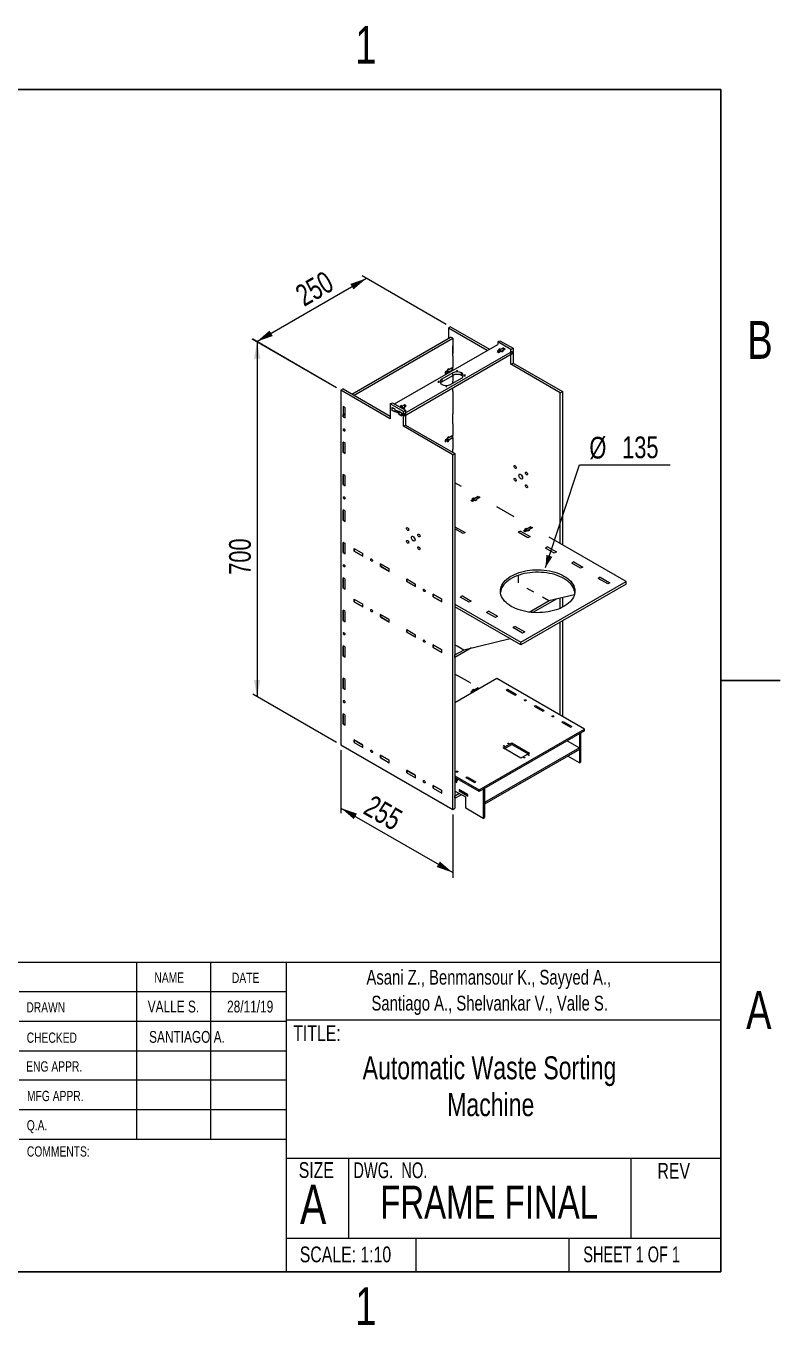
# Model space of a CAD drawing. Header units: inches. Extents: x 0.1 to 10.9, y 0.1 to 8.4.
# Drawn here: x 6.09 to 10.88, y 0.16 to 8.4 of the extents above; entities that cross this region are included whole.
import ezdxf

# ---------------------------------------------------------------- set-up
doc = ezdxf.new("R2010")
doc.units = ezdxf.units.IN
doc.header["$MEASUREMENT"] = 0
doc.styles.add('SLDTEXTSTYLE0', font='TXT', dxfattribs={"width": 0.75})
doc.styles.add('SLDTEXTSTYLE1', font='TXT', dxfattribs={"width": 0.694444})
doc.styles.add('SLDTEXTSTYLE2', font='TXT', dxfattribs={"width": 0.6875})
doc.dimstyles.new('SLDDIMSTYLE0', dxfattribs={"dimtxt": 0.137795, "dimasz": 0.13, "dimexe": 0, "dimexo": 0.0625, "dimgap": 0.034449, "dimtad": 1, "dimlfac": 254, "dimrnd": 1e-09, "dimzin": 12, "dimdsep": 46, "dimtxsty": 'SLDTEXTSTYLE0', "dimsah": 1, "dimcen": 0.09, "dimadec": 0, "dimazin": 3, "dimtfac": 1, "dimtofl": 0, "dimtmove": 0, "dimatfit": 3, "dimfxl": 0, "dimfrac": 2, "dimtolj": 1, "dimtzin": 12, "dimarcsym": 0})
doc.dimstyles.new('SLDDIMSTYLE1', dxfattribs={"dimtxt": 0.137795, "dimasz": 0.13, "dimexe": 0, "dimexo": 0.0625, "dimgap": 0.034449, "dimtad": 0, "dimtih": 1, "dimtoh": 1, "dimlfac": 254, "dimrnd": 1e-09, "dimzin": 12, "dimdsep": 46, "dimtxsty": 'SLDTEXTSTYLE0', "dimsah": 1, "dimcen": 0, "dimadec": 0, "dimazin": 3, "dimtfac": 1, "dimtofl": 0, "dimtmove": 0, "dimatfit": 3, "dimfxl": 0, "dimfrac": 2, "dimtolj": 1, "dimtzin": 12, "dimarcsym": 0})

# ---------------------------------------------------------------- blocks, each defined once
blk = doc.blocks.new('SW_NOTE_3')
at = {"color": 0, "linetype": 'Continuous', "lineweight": 0, "attachment_point": 2, "style": 'SLDTEXTSTYLE0'}
for s, insert, char_height in [('Automatic Waste Sorting', (1.1507, 0.188), 0.145833), ('Machine', (1.1588, -0.0458), 0.14583)]:
    blk.add_mtext(s, dxfattribs=dict(at, insert=insert, char_height=char_height))
blk = doc.blocks.new('SW_NOTE_4')
at = {"color": 0, "linetype": 'Continuous', "lineweight": 0, "char_height": 0.09375, "attachment_point": 2, "style": 'SLDTEXTSTYLE0'}
for s, insert in [('Asani Z., Benmansour K., Sayyed A.,', (1.0474, 0.1209)), ('Santiago A., Shelvankar V., Valle S.', (1.0531, -0.0435))]:
    blk.add_mtext(s, dxfattribs=dict(at, insert=insert))
blk = doc.blocks.new('_D')
at = {"color": 7, "linetype": 'Continuous', "lineweight": 0}
for p, q in [((8.0615, 6.1077), (7.5301, 6.4145)), ((7.5579, 6.3985), (7.5579, 4.1482)), ((8.0615, 3.8574), (7.5301, 4.1642))]:
    blk.add_line(p, q, dxfattribs=at)
for points in [[(7.5579, 6.3985), (7.5379, 6.2923), (7.5779, 6.2923)], [(7.5579, 4.1482), (7.5779, 4.2543), (7.5379, 4.2543)]]:
    blk.add_solid(points, dxfattribs=at)
at = {"color": 7, "linetype": 'Continuous', "lineweight": 0, "insert": (7.3803, 4.921), "char_height": 0.1378, "attachment_point": 1, "rotation": 90, "style": 'SLDTEXTSTYLE0'}
blk.add_mtext('700', dxfattribs=at)
blk = doc.blocks.new('_D_1')
at = {"color": 7, "linetype": 'Continuous', "lineweight": 0}
for p, q in [((8.0893, 3.8092), (8.0893, 3.4093)), ((8.0893, 3.4415), (8.7992, 3.0317)), ((8.7992, 3.3994), (8.7992, 2.9995))]:
    blk.add_line(p, q, dxfattribs=at)
for points in [[(8.0893, 3.4415), (8.1713, 3.3711), (8.1913, 3.4057)], [(8.7992, 3.0317), (8.7173, 3.102), (8.6973, 3.0674)]]:
    blk.add_solid(points, dxfattribs=at)
at = {"color": 7, "linetype": 'Continuous', "lineweight": 0, "insert": (8.2927, 3.5292), "char_height": 0.1378, "attachment_point": 1, "rotation": 330.00269, "style": 'SLDTEXTSTYLE0'}
blk.add_mtext('255', dxfattribs=at)
blk = doc.blocks.new('_D_2')
at = {"color": 7, "linetype": 'Continuous', "lineweight": 0}
for p, q in [((7.5554, 6.3999), (8.2514, 6.8014)), ((8.7575, 6.5092), (8.2235, 6.8174)), ((8.0615, 6.1077), (7.5276, 6.416))]:
    blk.add_line(p, q, dxfattribs=at)
for points in [[(8.2514, 6.8014), (8.1495, 6.7657), (8.1694, 6.731)], [(7.5554, 6.3999), (7.6573, 6.4356), (7.6373, 6.4703)]]:
    blk.add_solid(points, dxfattribs=at)
at = {"color": 7, "linetype": 'Continuous', "lineweight": 0, "insert": (7.7873, 6.7387), "char_height": 0.1378, "attachment_point": 1, "rotation": 29.97836, "style": 'SLDTEXTSTYLE0'}
blk.add_mtext('250', dxfattribs=at)
blk = doc.blocks.new('_D_3')
at = {"color": 7, "linetype": 'Continuous', "lineweight": 0}
for p, q in [((9.3875, 4.9675), (9.6033, 5.6185)), ((9.6033, 5.6185), (10.179, 5.6185))]:
    blk.add_line(p, q, dxfattribs=at)
blk.add_solid([(9.3875, 4.9675), (9.4309, 5.0349), (9.3929, 5.0475)], dxfattribs=at)
at = {"color": 7, "linetype": 'Continuous', "lineweight": 0, "char_height": 0.1378, "attachment_point": 1, "style": 'SLDTEXTSTYLE0'}
for s, insert in [('%%c', (9.6658, 5.7962)), ('135', (9.8736, 5.7983))]:
    blk.add_mtext(s, dxfattribs=dict(at, insert=insert))

msp = doc.modelspace()

# ---------------------------------------------------------------- linework, layer by layer
at = {"color": 7, "linetype": 'Continuous'}
for p, q in [((0.5, 8), (10.5, 8)), ((10.5, 8), (10.5, 0.5)), ((10.5, 4.25), (10.875, 4.25)), ((10.5, 0.5), (0.5, 0.5))]:
    msp.add_line(p, q, dxfattribs=at)
at = {"color": 7, "linetype": 'Continuous', "lineweight": 15}
for p, q in [((8.159183, 6.067421), (8.785306, 6.428874)), ((8.785306, 6.493141), (8.771387, 6.485105)), ((9.017176, 6.343214), (8.771387, 6.485105)), ((8.771387, 6.485105), (8.771387, 6.420838)), ((8.785306, 6.493141), (9.031096, 6.35125)), ((8.799226, 6.420838), (8.785306, 6.428874)), ((8.173103, 6.059385), (8.799226, 6.420838)), ((8.430363, 6.004454), (9.084574, 6.382122)), ((8.799226, 6.420838), (8.799226, 6.324396)), ((8.799226, 6.309248), (8.799226, 6.3729)), ((9.094039, 6.346123), (9.08012, 6.338087)), ((9.084574, 6.397889), (9.098493, 6.405924)), ((9.084574, 6.397889), (9.084574, 6.382122)), ((9.16809, 6.349676), (9.084574, 6.397889)), ((9.096823, 6.354158), (9.088471, 6.349337)), ((9.088471, 6.349337), (9.094039, 6.346123)), ((9.094039, 6.346123), (9.094039, 6.332623)), ((9.102391, 6.350944), (9.096823, 6.354158)), ((9.096823, 6.354158), (9.096823, 6.338085)), ((9.098493, 6.405924), (9.18201, 6.357711)), ((9.120486, 6.36139), (9.102391, 6.350944)), ((9.102391, 6.350944), (9.102391, 6.337445)), ((9.114083, 6.344194), (9.132178, 6.354641)), ((9.16809, 6.349676), (9.18201, 6.357711)), ((9.16809, 6.256093), (9.16809, 6.349676)), ((9.18201, 6.357711), (9.18201, 6.264129)), ((9.17505, 6.337927), (8.492998, 5.944187)), ((9.17505, 6.321853), (8.492998, 5.928113)), ((8.799226, 6.309248), (8.799226, 6.235309)), ((9.08012, 6.338087), (9.091812, 6.331338)), ((9.091812, 6.331338), (9.105731, 6.339373)), ((9.096823, 6.338085), (9.094039, 6.336478)), ((9.100161, 6.336158), (9.096823, 6.338085)), ((9.105731, 6.339373), (9.111299, 6.336159)), ((9.114083, 6.34162), (9.107961, 6.338086)), ((9.111299, 6.336159), (9.119651, 6.34098)), ((9.119651, 6.34098), (9.114083, 6.344194)), ((9.114083, 6.344194), (9.114083, 6.337766)), ((9.16809, 6.256093), (9.18201, 6.264129)), ((9.17505, 6.337927), (9.17505, 6.321853)), ((9.18201, 6.264129), (9.495197, 6.08333)), ((8.798947, 6.201484), (8.72935, 6.161306)), ((8.72935, 6.145232), (8.798947, 6.18541)), ((8.765819, 6.216024), (8.751899, 6.207988)), ((8.751899, 6.207988), (8.751899, 6.194487)), ((8.751899, 6.194487), (8.765819, 6.202522)), ((8.765819, 6.202522), (8.754125, 6.209273)), ((8.757468, 6.207343), (8.760251, 6.208949)), ((8.760251, 6.208949), (8.760251, 6.21281)), ((8.772424, 6.201922), (8.760251, 6.208949)), ((8.774171, 6.207343), (8.762476, 6.214094)), ((8.774171, 6.227275), (8.765819, 6.222453)), ((8.765819, 6.222453), (8.765819, 6.216024)), ((8.765819, 6.218593), (8.771945, 6.22213)), ((8.765819, 6.202522), (8.765819, 6.198109)), ((8.774171, 6.220845), (8.768602, 6.22406)), ((8.771387, 6.222452), (8.771387, 6.221807)), ((8.799226, 6.235309), (8.774171, 6.220845)), ((8.774171, 6.220845), (8.774171, 6.227275)), ((8.774171, 6.207343), (8.799226, 6.221807)), ((8.774171, 6.20293), (8.774171, 6.207343)), ((8.799226, 6.221807), (8.787531, 6.228558)), ((8.798947, 6.18541), (8.798947, 6.201484)), ((8.799226, 6.221807), (8.799226, 6.217394)), ((8.799226, 6.185569), (8.799226, 6.148512)), ((8.855182, 6.201162), (8.854625, 6.201484)), ((8.854625, 6.201484), (8.854625, 6.18541)), ((8.855182, 6.185089), (8.854625, 6.18541)), ((8.855182, 6.185089), (8.855182, 6.201162)), ((9.481277, 6.075294), (9.16809, 6.256093)), ((8.103254, 6.099708), (8.089335, 6.091672)), ((8.103254, 6.099708), (8.402522, 5.926944)), ((8.72935, 6.161306), (8.72935, 6.145232)), ((8.72935, 6.129164), (8.729907, 6.128843)), ((8.785584, 6.128843), (8.855182, 6.16902)), ((8.799226, 6.136717), (8.799226, 6.148512)), ((8.799226, 6.084217), (8.799226, 6.104894)), ((8.402522, 5.910873), (8.089335, 6.091672)), ((8.089335, 6.091672), (8.089335, 3.841363)), ((8.799226, 6.084217), (8.799226, 5.942769)), ((9.481277, 6.075294), (9.495197, 6.08333)), ((9.481277, 5.119541), (9.481277, 6.075294)), ((9.495197, 6.08333), (9.495197, 5.111506)), ((8.117174, 5.979466), (8.103254, 5.987502)), ((8.103254, 5.987502), (8.103254, 5.92385)), ((8.103254, 5.938692), (8.117174, 5.946727)), ((8.117174, 5.930656), (8.103254, 5.938692)), ((8.103254, 5.923543), (8.103254, 5.938692)), ((8.117174, 5.915815), (8.117174, 5.979466)), ((8.402522, 6.004456), (8.416441, 6.012491)), ((8.402522, 6.004456), (8.402522, 5.910873)), ((8.486038, 5.956242), (8.402522, 6.004456)), ((8.432588, 5.971025), (8.413101, 5.982275)), ((8.413101, 5.982275), (8.413101, 5.966201)), ((8.413101, 5.982275), (8.413101, 5.965558)), ((8.433145, 5.970704), (8.413101, 5.982275)), ((8.432588, 5.954952), (8.413101, 5.966201)), ((8.413658, 5.96588), (8.413101, 5.965558)), ((8.413101, 5.965558), (8.433145, 5.953987)), ((8.416441, 6.012491), (8.499958, 5.964278)), ((8.432588, 5.971025), (8.432588, 5.954952)), ((8.433145, 5.955273), (8.432588, 5.954952)), ((8.433145, 5.953987), (8.433145, 5.970704)), ((8.47546, 5.946276), (8.455416, 5.957847)), ((8.455416, 5.957847), (8.455416, 5.94113)), ((8.455973, 5.941452), (8.455416, 5.94113)), ((8.455416, 5.94113), (8.47546, 5.929559)), ((8.47546, 5.946276), (8.455973, 5.957526)), ((8.455973, 5.957526), (8.455973, 5.941452)), ((8.47546, 5.930202), (8.455973, 5.941452)), ((8.473233, 5.994167), (8.464881, 5.989346)), ((8.464881, 5.989346), (8.470449, 5.986132)), ((8.470449, 5.986132), (8.466275, 5.983723)), ((8.470449, 5.986132), (8.470449, 5.981313)), ((8.4788, 5.990953), (8.473233, 5.994167)), ((8.473233, 5.994167), (8.473233, 5.979706)), ((8.47546, 5.946276), (8.47546, 5.930202)), ((8.47546, 5.929559), (8.47546, 5.946276)), ((8.477967, 5.976973), (8.482141, 5.979382)), ((8.49272, 5.998989), (8.4788, 5.990953)), ((8.4788, 5.990953), (8.4788, 5.977454)), ((8.482141, 5.979382), (8.487709, 5.976168)), ((8.490493, 5.981629), (8.48437, 5.978095)), ((8.486038, 5.956242), (8.499958, 5.964278)), ((8.486038, 5.86266), (8.486038, 5.956242)), ((8.487709, 5.976168), (8.49606, 5.980989)), ((8.490493, 5.984203), (8.504412, 5.992239)), ((8.49606, 5.980989), (8.490493, 5.984203)), ((8.490493, 5.984203), (8.490493, 5.977775)), ((8.504412, 5.992239), (8.49272, 5.998989)), ((8.49272, 5.998989), (8.49272, 5.985489)), ((8.492998, 5.944187), (8.492998, 5.928113)), ((8.499958, 5.964278), (8.499958, 5.870696)), ((8.799226, 5.878474), (8.799226, 5.942769)), ((8.103254, 5.92385), (8.117174, 5.915815)), ((8.117174, 5.915508), (8.103254, 5.923543)), ((8.117174, 5.915508), (8.117174, 5.930656)), ((8.486038, 5.86266), (8.499958, 5.870696)), ((8.799226, 5.681861), (8.486038, 5.86266)), ((8.499958, 5.870696), (8.813145, 5.689897)), ((8.799226, 5.878474), (8.799226, 5.804536)), ((8.765819, 5.78525), (8.751899, 5.777215)), ((8.751899, 5.777215), (8.751899, 5.763713)), ((8.751899, 5.763713), (8.765819, 5.771749)), ((8.765819, 5.771749), (8.754125, 5.7785)), ((8.757468, 5.776569), (8.760251, 5.778176)), ((8.760251, 5.778176), (8.760251, 5.782036)), ((8.774171, 5.77014), (8.760251, 5.778176)), ((8.774171, 5.77657), (8.762476, 5.783321)), ((8.774171, 5.796501), (8.765819, 5.79168)), ((8.765819, 5.79168), (8.765819, 5.78525)), ((8.765819, 5.78782), (8.771945, 5.791356)), ((8.765819, 5.771749), (8.765819, 5.765319)), ((8.765819, 5.765319), (8.774171, 5.77014)), ((8.774171, 5.790072), (8.768602, 5.793286)), ((8.771387, 5.791679), (8.771387, 5.791034)), ((8.799226, 5.804536), (8.774171, 5.790072)), ((8.774171, 5.790072), (8.774171, 5.796501)), ((8.774171, 5.77657), (8.799226, 5.791034)), ((8.774171, 5.77014), (8.774171, 5.77657)), ((8.799226, 5.791034), (8.787531, 5.797785)), ((8.799226, 5.791034), (8.799226, 5.717738)), ((8.117174, 5.755078), (8.103254, 5.763114)), ((8.103254, 5.763114), (8.103254, 5.698819)), ((8.103254, 5.762807), (8.10352, 5.76296)), ((8.117174, 5.754771), (8.103254, 5.762807)), ((8.103254, 5.698512), (8.103254, 5.762807)), ((8.103254, 5.698819), (8.117174, 5.690784)), ((8.117174, 5.690477), (8.103254, 5.698512)), ((8.117174, 5.690784), (8.117174, 5.755078)), ((8.117174, 5.690477), (8.117174, 5.754771)), ((8.799226, 5.697932), (8.799226, 5.717738)), ((8.799226, 5.681861), (8.813145, 5.689897)), ((8.813145, 5.689897), (8.813145, 3.439587)), ((8.799226, 3.431552), (8.799226, 5.681861)), ((8.117174, 5.549336), (8.103254, 5.557371)), ((8.103254, 5.557371), (8.103254, 5.493077)), ((8.103254, 5.557064), (8.10352, 5.557218)), ((8.117174, 5.549029), (8.103254, 5.557064)), ((8.103254, 5.49277), (8.103254, 5.557064)), ((8.117174, 5.485041), (8.117174, 5.549336)), ((8.117174, 5.484734), (8.117174, 5.549029)), ((8.103254, 5.493077), (8.117174, 5.485041)), ((8.117174, 5.484734), (8.103254, 5.49277)), ((8.854903, 5.481139), (8.813145, 5.505246)), ((8.9132, 5.392975), (8.927119, 5.40101)), ((8.924892, 5.386225), (8.9132, 5.392975)), ((8.921552, 5.404225), (8.929903, 5.409046)), ((8.927119, 5.40101), (8.921552, 5.404225)), ((8.938812, 5.394261), (8.924892, 5.386225)), ((8.927119, 5.387511), (8.927119, 5.40101)), ((8.929903, 5.392972), (8.927119, 5.391365)), ((8.929903, 5.409046), (8.935471, 5.405832)), ((8.929903, 5.392972), (8.929903, 5.409046)), ((8.933242, 5.391045), (8.929903, 5.392972)), ((8.935471, 5.405832), (8.960412, 5.42023)), ((8.935471, 5.392332), (8.935471, 5.405832)), ((8.944379, 5.391046), (8.938812, 5.394261)), ((8.947163, 5.396508), (8.941041, 5.392974)), ((8.952731, 5.395868), (8.944379, 5.391046)), ((8.972105, 5.41348), (8.947163, 5.399082)), ((8.947163, 5.399082), (8.952731, 5.395868)), ((8.947163, 5.392653), (8.947163, 5.399082)), ((8.117174, 5.324305), (8.103254, 5.33234)), ((8.103254, 5.33234), (8.103254, 5.268046)), ((8.103254, 5.332033), (8.10352, 5.332187)), ((8.117174, 5.323998), (8.103254, 5.332033)), ((8.103254, 5.267739), (8.103254, 5.332033)), ((8.117174, 5.26001), (8.117174, 5.324305)), ((8.117174, 5.259703), (8.117174, 5.323998)), ((9.188969, 5.288287), (9.077614, 5.352571)), ((8.103254, 5.268046), (8.117174, 5.26001)), ((8.117174, 5.259703), (8.103254, 5.267739)), ((8.813145, 5.22561), (8.877174, 5.188647)), ((8.866039, 5.182218), (8.813145, 5.212753)), ((9.228129, 5.198396), (9.21421, 5.190361)), ((9.228129, 5.198396), (9.289486, 5.162976)), ((9.247266, 5.200123), (9.261185, 5.208158)), ((9.258958, 5.193373), (9.247266, 5.200123)), ((9.255618, 5.211372), (9.263969, 5.216194)), ((9.261185, 5.208158), (9.255618, 5.211372)), ((9.272878, 5.201408), (9.258958, 5.193373)), ((9.261185, 5.194658), (9.261185, 5.208158)), ((9.263969, 5.20012), (9.261185, 5.198513)), ((9.263969, 5.216194), (9.269537, 5.212979)), ((9.263969, 5.20012), (9.263969, 5.216194)), ((9.267308, 5.198193), (9.263969, 5.20012)), ((9.269537, 5.212979), (9.294479, 5.227378)), ((9.269537, 5.19948), (9.269537, 5.212979)), ((9.278446, 5.198194), (9.272878, 5.201408)), ((9.281229, 5.203656), (9.275107, 5.200121)), ((9.286797, 5.203015), (9.278446, 5.198194)), ((9.306171, 5.220628), (9.281229, 5.20623)), ((9.281229, 5.20623), (9.286797, 5.203015)), ((9.281229, 5.199801), (9.281229, 5.20623)), ((8.117174, 5.118562), (8.103254, 5.126598)), ((8.103254, 5.126598), (8.103254, 5.062303)), ((8.103254, 5.126291), (8.10352, 5.126444)), ((8.117174, 5.118255), (8.103254, 5.126291)), ((8.103254, 5.061996), (8.103254, 5.126291)), ((8.117174, 5.054268), (8.117174, 5.118562)), ((8.117174, 5.053961), (8.117174, 5.118255)), ((8.877174, 5.188647), (8.866039, 5.182218)), ((9.275567, 5.15494), (9.21421, 5.190361)), ((9.289486, 5.162976), (9.275567, 5.15494)), ((9.89886, 4.878476), (9.41168, 5.159719)), ((8.103254, 5.062303), (8.117174, 5.054268)), ((8.117174, 5.053961), (8.103254, 5.061996)), ((8.172851, 5.087399), (8.228529, 5.055257)), ((8.172851, 5.071326), (8.172851, 5.087399)), ((8.172851, 5.087399), (8.172851, 5.070683)), ((8.228529, 5.039183), (8.172851, 5.071326)), ((8.173408, 5.071004), (8.172851, 5.070683)), ((8.172851, 5.070683), (8.228529, 5.038541)), ((8.228529, 5.039183), (8.228529, 5.055257)), ((8.228529, 5.038541), (8.228529, 5.055257)), ((9.400842, 5.098692), (9.386922, 5.090656)), ((9.4426, 5.058514), (9.386922, 5.090656)), ((9.400842, 5.098692), (9.456519, 5.06655)), ((9.456519, 5.06655), (9.4426, 5.058514)), ((8.395562, 4.958831), (8.339885, 4.990973)), ((8.339885, 4.990973), (8.339885, 4.974256)), ((8.339885, 4.974256), (8.340441, 4.974578)), ((8.339885, 4.974256), (8.395562, 4.942114)), ((8.340002, 4.990905), (8.395562, 4.958831)), ((8.340002, 4.974831), (8.340002, 4.990905)), ((8.395562, 4.942757), (8.340002, 4.974831)), ((8.395562, 4.942757), (8.395562, 4.958831)), ((8.395562, 4.942114), (8.395562, 4.958831)), ((9.567875, 5.002266), (9.553955, 4.99423)), ((9.609633, 4.962088), (9.553955, 4.99423)), ((9.567875, 5.002266), (9.623552, 4.970123)), ((9.623552, 4.970123), (9.609633, 4.962088)), ((8.117174, 4.893531), (8.103254, 4.901567)), ((8.103254, 4.901567), (8.103254, 4.837272)), ((8.103254, 4.90126), (8.10352, 4.901413)), ((8.117174, 4.893224), (8.103254, 4.90126)), ((8.103254, 4.836965), (8.103254, 4.90126)), ((8.117174, 4.829237), (8.117174, 4.893531)), ((8.117174, 4.82893), (8.117174, 4.893224)), ((8.506918, 4.894547), (8.562595, 4.862405)), ((8.506918, 4.878473), (8.506918, 4.894547)), ((8.506918, 4.894547), (8.506918, 4.87783)), ((8.562595, 4.846331), (8.506918, 4.878473)), ((8.507474, 4.878152), (8.506918, 4.87783)), ((8.506918, 4.87783), (8.562595, 4.845688)), ((8.562595, 4.846331), (8.562595, 4.862405)), ((8.562595, 4.845688), (8.562595, 4.862405)), ((9.21421, 4.91705), (9.21421, 4.868888)), ((9.230728, 4.492771), (9.89886, 4.878476)), ((9.89886, 4.862402), (9.230728, 4.476698)), ((9.734908, 4.905839), (9.720988, 4.897804)), ((9.781928, 4.862624), (9.720988, 4.897804)), ((9.734908, 4.905839), (9.795847, 4.87066)), ((9.795847, 4.87066), (9.781928, 4.862624)), ((9.89886, 4.862402), (9.89886, 4.878476)), ((8.103254, 4.837272), (8.117174, 4.829237)), ((8.117174, 4.82893), (8.103254, 4.836965)), ((8.729628, 4.765979), (8.673951, 4.798121)), ((8.673951, 4.798121), (8.673951, 4.781404)), ((8.673951, 4.781404), (8.674508, 4.781726)), ((8.673951, 4.781404), (8.729628, 4.749262)), ((8.674069, 4.798053), (8.729628, 4.765979)), ((8.674069, 4.781979), (8.674069, 4.798053)), ((8.729628, 4.749905), (8.674069, 4.781979)), ((8.860582, 4.786807), (8.846663, 4.778771)), ((8.860582, 4.786807), (8.91626, 4.754665)), ((9.269888, 4.836911), (9.311646, 4.813282)), ((9.269888, 4.836746), (9.269888, 4.836911)), ((9.311646, 4.813282), (9.311646, 4.812639)), ((9.367324, 4.78114), (9.409082, 4.757034)), ((9.367324, 4.780497), (9.367324, 4.78114)), ((9.409082, 4.757034), (9.570961, 4.795899)), ((8.172851, 4.765926), (8.228529, 4.733784)), ((8.172851, 4.749853), (8.172851, 4.765926)), ((8.172851, 4.765926), (8.172851, 4.74921)), ((8.228529, 4.717711), (8.172851, 4.749853)), ((8.173408, 4.749531), (8.172851, 4.74921)), ((8.172851, 4.74921), (8.228529, 4.717068)), ((8.228529, 4.717711), (8.228529, 4.733784)), ((8.228529, 4.717068), (8.228529, 4.733784)), ((8.729628, 4.749905), (8.729628, 4.765979)), ((8.729628, 4.749262), (8.729628, 4.765979)), ((8.813145, 4.733837), (9.230728, 4.492771)), ((9.230728, 4.476698), (8.813145, 4.717763)), ((8.902341, 4.746629), (8.846663, 4.778771)), ((8.91626, 4.754665), (8.902341, 4.746629)), ((9.283741, 4.684033), (9.410989, 4.757492)), ((9.458657, 4.768936), (9.307318, 4.68157)), ((9.481277, 4.708603), (9.481277, 4.774367)), ((9.495197, 4.777709), (9.495197, 4.715268)), ((8.117174, 4.687789), (8.103254, 4.695824)), ((8.103254, 4.695824), (8.103254, 4.63153)), ((8.103254, 4.695517), (8.10352, 4.695671)), ((8.117174, 4.687482), (8.103254, 4.695517)), ((8.103254, 4.631223), (8.103254, 4.695517)), ((8.103254, 4.63153), (8.117174, 4.623494)), ((8.117174, 4.623187), (8.103254, 4.631223)), ((8.117174, 4.623494), (8.117174, 4.687789)), ((8.117174, 4.623187), (8.117174, 4.687482)), ((8.395562, 4.637358), (8.339885, 4.6695)), ((8.339885, 4.6695), (8.339885, 4.652784)), ((8.340441, 4.653105), (8.339885, 4.652784)), ((8.339885, 4.652784), (8.395562, 4.620642)), ((8.340002, 4.669432), (8.395562, 4.637358)), ((8.340002, 4.653359), (8.340002, 4.669432)), ((8.395562, 4.621285), (8.340002, 4.653359)), ((8.395562, 4.621285), (8.395562, 4.637358)), ((8.395562, 4.620642), (8.395562, 4.637358)), ((9.027615, 4.690381), (9.013696, 4.682345)), ((9.069374, 4.650203), (9.013696, 4.682345)), ((9.027615, 4.690381), (9.083293, 4.658239)), ((9.083293, 4.658239), (9.069374, 4.650203)), ((9.481277, 4.030728), (9.481277, 4.621337)), ((9.495197, 4.629372), (9.495197, 4.022692)), ((8.506918, 4.573074), (8.562595, 4.540932)), ((8.506918, 4.557), (8.506918, 4.573074)), ((8.506918, 4.573074), (8.506918, 4.556358)), ((8.562595, 4.524858), (8.506918, 4.557)), ((8.507474, 4.556679), (8.506918, 4.556358)), ((8.506918, 4.556358), (8.562595, 4.524215)), ((8.562595, 4.524858), (8.562595, 4.540932)), ((8.562595, 4.524215), (8.562595, 4.540932)), ((9.194649, 4.593954), (9.180729, 4.585919)), ((9.241668, 4.550739), (9.180729, 4.585919)), ((9.194649, 4.593954), (9.255588, 4.558775)), ((9.255588, 4.558775), (9.241668, 4.550739)), ((8.117174, 4.462758), (8.103254, 4.470793)), ((8.103254, 4.470793), (8.103254, 4.406499)), ((8.103254, 4.470486), (8.10352, 4.47064)), ((8.117174, 4.462451), (8.103254, 4.470486)), ((8.103254, 4.406192), (8.103254, 4.470486)), ((8.117174, 4.398463), (8.117174, 4.462758)), ((8.117174, 4.398156), (8.117174, 4.462451)), ((8.729628, 4.444506), (8.673951, 4.476648)), ((8.673951, 4.476648), (8.673951, 4.459931)), ((8.674508, 4.460253), (8.673951, 4.459931)), ((8.673951, 4.459931), (8.729628, 4.427789)), ((8.674069, 4.47658), (8.729628, 4.444506)), ((8.674069, 4.460506), (8.674069, 4.47658)), ((8.729628, 4.428432), (8.674069, 4.460506)), ((8.827064, 4.468612), (8.813145, 4.476648)), ((8.918398, 4.457051), (8.813145, 4.39629)), ((8.827064, 4.469255), (8.868823, 4.445149)), ((8.827064, 4.468612), (8.827064, 4.469255)), ((8.827621, 4.468934), (8.827064, 4.468612)), ((8.868823, 4.445149), (9.163022, 4.515783)), ((9.230728, 4.476698), (9.230728, 4.492771)), ((8.103254, 4.406499), (8.117174, 4.398463)), ((8.117174, 4.398156), (8.103254, 4.406192)), ((8.729628, 4.428432), (8.729628, 4.444506)), ((8.729628, 4.427789), (8.729628, 4.444506)), ((8.813145, 4.412364), (8.870729, 4.445607)), ((8.813145, 4.39629), (8.813145, 4.412364)), ((8.854903, 4.266951), (8.813145, 4.291058)), ((8.117174, 4.257015), (8.103254, 4.265051)), ((8.103254, 4.265051), (8.103254, 4.200756)), ((8.103254, 4.264744), (8.10352, 4.264897)), ((8.117174, 4.256708), (8.103254, 4.264744)), ((8.103254, 4.200449), (8.103254, 4.264744)), ((8.117174, 4.192721), (8.117174, 4.257015)), ((8.117174, 4.192414), (8.117174, 4.256708)), ((9.078934, 4.262995), (8.813145, 4.109558)), ((8.854903, 4.267594), (8.854903, 4.266951)), ((8.910581, 4.235452), (8.854903, 4.267594)), ((8.85546, 4.267273), (8.854903, 4.266951)), ((8.910463, 4.234877), (8.910581, 4.234945)), ((8.910581, 4.23481), (8.910463, 4.234877)), ((8.910581, 4.234809), (8.910581, 4.235452)), ((8.935471, 4.191644), (8.960412, 4.206042)), ((9.635711, 3.941575), (9.078934, 4.262995)), ((8.103254, 4.200756), (8.117174, 4.192721)), ((8.117174, 4.192414), (8.103254, 4.200449)), ((8.9132, 4.178787), (8.927119, 4.186822)), ((8.923132, 4.173053), (8.9132, 4.178787)), ((8.921552, 4.190037), (8.929903, 4.194858)), ((8.927119, 4.186822), (8.921552, 4.190037)), ((8.927119, 4.175354), (8.927119, 4.186822)), ((8.927119, 4.177177), (8.929903, 4.178784)), ((8.929903, 4.194858), (8.935471, 4.191644)), ((8.929903, 4.178784), (8.929903, 4.194858)), ((8.929903, 4.178784), (8.931482, 4.177873)), ((8.935471, 4.180176), (8.935471, 4.191644)), ((9.13883, 4.189575), (9.147181, 4.194396)), ((9.13883, 4.189575), (9.194507, 4.157433)), ((9.147181, 4.194396), (9.202859, 4.162254)), ((9.194507, 4.157433), (9.202859, 4.162254)), ((8.117174, 4.031341), (8.103254, 4.039377)), ((8.103254, 4.039377), (8.103254, 3.975082)), ((8.103254, 4.03907), (8.10352, 4.039223)), ((8.117174, 4.031034), (8.103254, 4.03907)), ((8.103254, 3.974775), (8.103254, 4.03907)), ((9.314771, 4.088006), (9.323123, 4.092827)), ((9.314771, 4.088006), (9.370449, 4.055864)), ((9.323123, 4.092827), (9.378801, 4.060685)), ((9.370449, 4.055864), (9.378801, 4.060685)), ((8.103254, 3.975082), (8.117174, 3.967047)), ((8.117174, 3.96674), (8.103254, 3.974775)), ((8.117174, 3.967047), (8.117174, 4.031341)), ((8.117174, 3.96674), (8.117174, 4.031034)), ((9.490713, 3.986437), (9.499064, 3.991258)), ((9.490713, 3.986437), (9.54639, 3.954295)), ((9.499064, 3.991258), (9.554742, 3.959116)), ((9.54639, 3.954295), (9.554742, 3.959116)), ((8.172851, 3.874161), (8.172851, 3.857444)), ((8.228529, 3.842019), (8.172851, 3.874161)), ((8.173674, 3.873686), (8.172851, 3.873211)), ((8.172851, 3.873211), (8.228529, 3.841069)), ((8.172851, 3.857138), (8.172851, 3.873211)), ((8.967579, 3.55587), (9.635711, 3.941575)), ((9.635711, 3.931931), (8.967579, 3.546226)), ((9.602068, 3.912509), (9.61042, 3.91733)), ((9.602068, 3.912509), (9.602068, 3.727662)), ((9.61042, 3.91733), (9.61042, 3.732483)), ((9.635711, 3.931931), (9.635711, 3.941575)), ((8.089335, 3.841363), (8.799226, 3.431552)), ((8.172851, 3.857444), (8.228529, 3.825302)), ((8.172851, 3.857138), (8.228529, 3.824995)), ((8.228529, 3.825302), (8.228529, 3.842019)), ((8.228529, 3.824995), (8.228529, 3.841069)), ((9.602068, 3.822496), (9.001222, 3.475636)), ((9.602068, 3.812852), (9.001222, 3.465991)), ((9.117779, 3.822724), (9.173457, 3.854866)), ((9.230526, 3.757636), (9.117779, 3.822724)), ((9.126132, 3.817902), (9.173457, 3.845222)), ((9.173457, 3.854866), (9.286204, 3.789778)), ((9.173457, 3.854866), (9.173457, 3.845222)), ((9.173457, 3.845222), (9.277851, 3.784956)), ((9.524107, 3.867503), (9.602068, 3.822496)), ((9.602068, 3.822496), (9.602068, 3.812852)), ((8.395562, 3.745593), (8.339885, 3.777735)), ((8.339885, 3.777735), (8.339885, 3.761018)), ((8.340002, 3.761086), (8.339885, 3.761018)), ((8.339885, 3.761018), (8.395562, 3.728876)), ((8.340825, 3.777192), (8.340002, 3.776717)), ((8.340002, 3.776717), (8.395562, 3.744643)), ((8.340002, 3.760643), (8.340002, 3.776717)), ((8.340002, 3.760643), (8.395562, 3.728569)), ((8.395562, 3.728876), (8.395562, 3.745593)), ((8.395562, 3.728569), (8.395562, 3.744643)), ((9.286204, 3.789778), (9.230526, 3.757636)), ((9.602068, 3.727662), (9.528283, 3.770257)), ((9.602068, 3.727662), (9.61042, 3.732483)), ((8.506918, 3.681309), (8.506918, 3.664592)), ((8.562595, 3.649167), (8.506918, 3.681309)), ((8.50774, 3.680834), (8.506918, 3.680359)), ((8.506918, 3.680359), (8.562595, 3.648217)), ((8.506918, 3.664285), (8.506918, 3.680359)), ((8.506918, 3.664592), (8.562595, 3.63245)), ((8.506918, 3.664285), (8.562595, 3.632143)), ((8.562595, 3.63245), (8.562595, 3.649167)), ((8.562595, 3.632143), (8.562595, 3.648217)), ((8.813145, 3.645023), (8.967579, 3.55587)), ((8.967579, 3.546226), (8.813145, 3.635379)), ((8.820837, 3.630938), (8.813145, 3.626497)), ((8.816929, 3.623819), (8.813145, 3.626003)), ((8.816929, 3.623819), (8.825049, 3.628507)), ((8.82528, 3.628373), (8.82528, 3.612566)), ((8.830049, 3.616244), (8.830049, 3.62562)), ((8.881515, 3.634755), (8.889867, 3.639576)), ((8.881515, 3.634755), (8.937193, 3.602613)), ((8.889867, 3.639576), (8.945544, 3.607434)), ((8.729628, 3.55274), (8.673951, 3.584883)), ((8.673951, 3.584883), (8.673951, 3.568166)), ((8.674069, 3.568234), (8.673951, 3.568166)), ((8.673951, 3.568166), (8.729628, 3.536024)), ((8.674891, 3.58434), (8.674069, 3.583865)), ((8.674069, 3.583865), (8.729628, 3.551791)), ((8.674069, 3.567791), (8.674069, 3.583865)), ((8.674069, 3.567791), (8.729628, 3.535717)), ((8.729628, 3.536024), (8.729628, 3.55274)), ((8.729628, 3.535717), (8.729628, 3.551791)), ((8.881515, 3.50938), (8.813145, 3.548849)), ((8.816929, 3.623819), (8.816929, 3.607745)), ((8.816929, 3.607745), (8.82528, 3.612566)), ((8.816929, 3.607745), (8.825837, 3.602602)), ((8.82528, 3.615775), (8.825837, 3.615454)), ((8.82528, 3.612566), (8.825837, 3.612245)), ((8.830049, 3.621107), (8.825837, 3.618676)), ((8.825837, 3.602602), (8.825837, 3.618676)), ((8.830049, 3.616244), (8.825837, 3.618676)), ((8.839757, 3.559205), (8.839757, 3.549561)), ((8.839757, 3.559205), (8.839757, 3.549561)), ((8.895434, 3.527063), (8.839757, 3.559205)), ((8.895434, 3.517419), (8.839757, 3.549561)), ((8.839757, 3.549561), (8.895434, 3.517418)), ((8.839757, 3.549561), (8.839757, 3.549561)), ((8.937193, 3.602613), (8.945544, 3.607434)), ((8.967579, 3.55587), (8.967579, 3.546226)), ((8.99287, 3.560826), (9.001222, 3.565648)), ((8.99287, 3.560826), (8.99287, 3.37598)), ((9.001222, 3.565648), (9.001222, 3.380801)), ((8.813145, 3.519649), (8.838436, 3.534249)), ((8.813145, 3.503575), (8.852358, 3.526212)), ((8.813145, 3.503575), (8.813145, 3.519649)), ((8.881515, 3.440264), (8.881515, 3.50938)), ((8.895434, 3.517418), (8.895434, 3.527063)), ((9.001222, 3.475636), (9.001222, 3.475636)), ((9.001222, 3.475636), (9.001222, 3.465991)), ((9.001222, 3.465991), (9.001222, 3.465992)), ((8.799226, 3.431552), (8.813145, 3.439587)), ((8.99287, 3.37598), (8.881515, 3.440264)), ((8.99287, 3.37598), (9.001222, 3.380801))]:
    msp.add_line(p, q, dxfattribs=at)
at = {"color": 7, "linetype": 'Continuous', "lineweight": 0}
for p, q in [((2.691108, 2.464348), (10.5, 2.464348)), ((6.793704, 2.464348), (6.793704, 1.339348)), ((7.262231, 2.464348), (7.262231, 1.339348)), ((7.74128, 2.464348), (7.74128, 0.5)), ((10.5, 2.464348), (10.5, 0.5)), ((6.049708, 2.276848), (7.74128, 2.276848)), ((6.049708, 2.089348), (7.74128, 2.089348)), ((7.74128, 2.097197), (10.5, 2.097197)), ((6.049708, 1.901848), (7.74128, 1.901848)), ((7.74128, 1.714348), (6.049708, 1.714348)), ((7.74128, 1.526848), (6.049708, 1.526848)), ((7.74128, 1.339348), (6.049708, 1.339348)), ((7.74128, 1.219863), (10.5, 1.219863)), ((8.136825, 1.219863), (8.136825, 0.712886)), ((9.928065, 1.219863), (9.928065, 0.712886)), ((7.74128, 0.712886), (10.5, 0.712886)), ((8.564417, 0.712886), (8.564417, 0.5)), ((9.536329, 0.712886), (9.536329, 0.5)), ((10.5, 0.5), (1.053898, 0.5))]:
    msp.add_line(p, q, dxfattribs=at)
at = {"color": 7, "linetype": 'Continuous', "lineweight": 15, "flags": 128}
for points in [[(9.120764, 6.352565), (9.121188, 6.35478), (9.122395, 6.356169), (9.124201, 6.35652), (9.126332, 6.35578), (9.128463, 6.35406), (9.129352, 6.353009)], [(9.121654, 6.348565), (9.121188, 6.349859), (9.120764, 6.352565)], [(8.796837, 6.23393), (8.79741, 6.232388), (8.797834, 6.229683), (8.79741, 6.227468), (8.796203, 6.226078), (8.794397, 6.225727), (8.792266, 6.226468), (8.790135, 6.228187), (8.789086, 6.229456)], [(8.829222, 6.214622), (8.827945, 6.215114), (8.826438, 6.215287), (8.824931, 6.215114), (8.823654, 6.214622), (8.822801, 6.213884), (8.822501, 6.213015), (8.822801, 6.212145), (8.823654, 6.211408), (8.824931, 6.210915), (8.826438, 6.210742), (8.827945, 6.210915), (8.829222, 6.211408), (8.830075, 6.212145), (8.830375, 6.213015), (8.830075, 6.213884), (8.829222, 6.214622)], [(8.855182, 6.16902), (8.860078, 6.172464), (8.863716, 6.176394), (8.865956, 6.180657), (8.866713, 6.185091), (8.865956, 6.189525), (8.863716, 6.193789), (8.860078, 6.197718), (8.855182, 6.201162)], [(8.87794, 6.186497), (8.876663, 6.18699), (8.875156, 6.187163), (8.873649, 6.18699), (8.872372, 6.186497), (8.871519, 6.18576), (8.871219, 6.18489), (8.871519, 6.184021), (8.872372, 6.183283), (8.873649, 6.182791), (8.875156, 6.182618), (8.876663, 6.182791), (8.87794, 6.183283), (8.878793, 6.184021), (8.879093, 6.18489), (8.878793, 6.18576), (8.87794, 6.186497)], [(8.71216, 6.147043), (8.710882, 6.147536), (8.709376, 6.147709), (8.707869, 6.147536), (8.706592, 6.147043), (8.705738, 6.146306), (8.705439, 6.145436), (8.705738, 6.144566), (8.706592, 6.143829), (8.707869, 6.143336), (8.709376, 6.143163), (8.710882, 6.143336), (8.71216, 6.143829), (8.713013, 6.144566), (8.713313, 6.145436), (8.713013, 6.146306), (8.71216, 6.147043)], [(8.72935, 6.161306), (8.724454, 6.157862), (8.720816, 6.153933), (8.718575, 6.149669), (8.717819, 6.145235), (8.718575, 6.140801), (8.720816, 6.136538), (8.724454, 6.132608), (8.72935, 6.129164)], [(8.760878, 6.118919), (8.7596, 6.119411), (8.758094, 6.119584), (8.756587, 6.119411), (8.75531, 6.118919), (8.754456, 6.118181), (8.754157, 6.117312), (8.754456, 6.116442), (8.75531, 6.115705), (8.756587, 6.115212), (8.758094, 6.115039), (8.7596, 6.115212), (8.760878, 6.115705), (8.761731, 6.116442), (8.762031, 6.117312), (8.761731, 6.118181), (8.760878, 6.118919)], [(8.438712, 5.959131), (8.439136, 5.961347), (8.440343, 5.962736), (8.44215, 5.963087), (8.44428, 5.962347), (8.446411, 5.960627), (8.448217, 5.958191), (8.449424, 5.955408), (8.449848, 5.952703), (8.449424, 5.950487), (8.448217, 5.949098), (8.446411, 5.948747), (8.44428, 5.949488), (8.44215, 5.951207), (8.440343, 5.953644), (8.439136, 5.956426), (8.438712, 5.959131)], [(8.104646, 5.842678), (8.10507, 5.844894), (8.106277, 5.846283), (8.108083, 5.846634), (8.110214, 5.845894), (8.112345, 5.844174), (8.114151, 5.841738), (8.115358, 5.838955), (8.115782, 5.83625), (8.115358, 5.834034), (8.114151, 5.832645), (8.112345, 5.832294), (8.110214, 5.833035), (8.108083, 5.834754), (8.106277, 5.837191), (8.10507, 5.839973), (8.104646, 5.842678)], [(8.796837, 5.803157), (8.79741, 5.801615), (8.797834, 5.79891), (8.79741, 5.796694), (8.796203, 5.795305), (8.794397, 5.794954), (8.792266, 5.795695), (8.790135, 5.797414), (8.789086, 5.798682)], [(9.187856, 5.608665), (9.188386, 5.611435), (9.189894, 5.613171), (9.192152, 5.61361), (9.194816, 5.612684), (9.197479, 5.610535), (9.199737, 5.607489), (9.201246, 5.604011), (9.201775, 5.60063), (9.201246, 5.59786), (9.199737, 5.596124), (9.197479, 5.595685), (9.194816, 5.596611), (9.192152, 5.59876), (9.189894, 5.601806), (9.188386, 5.605284), (9.187856, 5.608665)], [(9.187856, 5.527943), (9.188386, 5.530713), (9.189894, 5.532449), (9.192152, 5.532888), (9.194816, 5.531962), (9.197479, 5.529813), (9.199737, 5.526768), (9.201246, 5.523289), (9.201775, 5.519908), (9.201246, 5.517138), (9.199737, 5.515402), (9.197479, 5.514963), (9.194816, 5.515889), (9.192152, 5.518038), (9.189894, 5.521084), (9.188386, 5.524562), (9.187856, 5.527943)], [(9.218896, 5.550385), (9.219422, 5.554109), (9.220952, 5.556895), (9.223351, 5.558495), (9.226405, 5.558768), (9.229844, 5.55769), (9.23336, 5.555355), (9.236643, 5.551972), (9.239401, 5.547841), (9.241388, 5.543329), (9.242427, 5.538837), (9.242427, 5.534765), (9.241388, 5.531473), (9.239401, 5.529255), (9.236643, 5.528308), (9.23336, 5.528715), (9.229844, 5.530441), (9.226405, 5.533332), (9.223351, 5.537132), (9.220952, 5.541502), (9.219422, 5.546055), (9.218896, 5.550385)], [(9.25968, 5.567202), (9.26021, 5.569972), (9.261719, 5.571708), (9.263976, 5.572147), (9.26664, 5.571221), (9.269303, 5.569072), (9.271561, 5.566026), (9.27307, 5.562548), (9.2736, 5.559166), (9.27307, 5.556397), (9.271561, 5.55466), (9.269303, 5.554222), (9.26664, 5.555147), (9.263976, 5.557297), (9.261719, 5.560342), (9.26021, 5.563821), (9.25968, 5.567202)], [(9.25968, 5.48648), (9.26021, 5.48925), (9.261719, 5.490986), (9.263976, 5.491425), (9.26664, 5.490499), (9.269303, 5.48835), (9.271561, 5.485304), (9.27307, 5.481826), (9.2736, 5.478445), (9.27307, 5.475675), (9.271561, 5.473938), (9.269303, 5.4735), (9.26664, 5.474426), (9.263976, 5.476575), (9.261719, 5.47962), (9.26021, 5.483099), (9.25968, 5.48648)], [(8.104646, 5.411905), (8.10507, 5.414121), (8.106277, 5.41551), (8.108083, 5.415861), (8.110214, 5.41512), (8.112345, 5.413401), (8.114151, 5.410964), (8.115358, 5.408182), (8.115782, 5.405477), (8.115358, 5.403261), (8.114151, 5.401872), (8.112345, 5.401521), (8.110214, 5.402261), (8.108083, 5.403981), (8.106277, 5.406417), (8.10507, 5.4092), (8.104646, 5.411905)], [(8.960691, 5.411404), (8.961115, 5.41362), (8.962322, 5.415009), (8.964128, 5.41536), (8.966259, 5.414619), (8.968389, 5.4129), (8.969278, 5.411849)], [(8.96158, 5.407405), (8.961115, 5.408699), (8.960691, 5.411404)], [(8.505804, 5.215232), (8.506334, 5.218002), (8.507843, 5.219738), (8.5101, 5.220177), (8.512764, 5.219251), (8.515427, 5.217102), (8.517685, 5.214056), (8.519194, 5.210578), (8.519723, 5.207196), (8.519194, 5.204427), (8.517685, 5.20269), (8.515427, 5.202252), (8.512764, 5.203177), (8.5101, 5.205327), (8.507843, 5.208372), (8.506334, 5.211851), (8.505804, 5.215232)], [(9.294757, 5.218552), (9.295181, 5.220768), (9.296388, 5.222157), (9.298194, 5.222508), (9.300325, 5.221767), (9.302456, 5.220048), (9.303344, 5.218996)], [(9.295647, 5.214552), (9.295181, 5.215847), (9.294757, 5.218552)], [(8.505804, 5.13451), (8.506334, 5.13728), (8.507843, 5.139016), (8.5101, 5.139455), (8.512764, 5.138529), (8.515427, 5.13638), (8.517685, 5.133334), (8.519194, 5.129856), (8.519723, 5.126475), (8.519194, 5.123705), (8.517685, 5.121968), (8.515427, 5.12153), (8.512764, 5.122456), (8.5101, 5.124605), (8.507843, 5.12765), (8.506334, 5.131129), (8.505804, 5.13451)], [(8.536844, 5.156952), (8.53737, 5.160675), (8.5389, 5.163461), (8.541299, 5.165062), (8.544353, 5.165335), (8.547792, 5.164256), (8.551309, 5.161922), (8.554592, 5.158539), (8.557349, 5.154408), (8.559336, 5.149896), (8.560375, 5.145404), (8.560375, 5.141331), (8.559336, 5.13804), (8.557349, 5.135822), (8.554592, 5.134874), (8.551309, 5.135282), (8.547792, 5.137008), (8.544353, 5.139899), (8.541299, 5.143698), (8.5389, 5.148069), (8.53737, 5.152621), (8.536844, 5.156952)], [(8.577628, 5.173769), (8.578158, 5.176538), (8.579667, 5.178275), (8.581925, 5.178714), (8.584588, 5.177788), (8.587251, 5.175638), (8.589509, 5.172593), (8.591018, 5.169115), (8.591548, 5.165733), (8.591018, 5.162963), (8.589509, 5.161227), (8.587251, 5.160788), (8.584588, 5.161714), (8.581925, 5.163863), (8.579667, 5.166909), (8.578158, 5.170387), (8.577628, 5.173769)], [(8.577628, 5.093047), (8.578158, 5.095817), (8.579667, 5.097553), (8.581925, 5.097992), (8.584588, 5.097066), (8.587251, 5.094917), (8.589509, 5.091871), (8.591018, 5.088393), (8.591548, 5.085011), (8.591018, 5.082242), (8.589509, 5.080505), (8.587251, 5.080067), (8.584588, 5.080992), (8.581925, 5.083142), (8.579667, 5.086187), (8.578158, 5.089665), (8.577628, 5.093047)], [(8.104646, 4.981131), (8.10507, 4.983347), (8.106277, 4.984736), (8.108083, 4.985087), (8.110214, 4.984347), (8.112345, 4.982627), (8.114151, 4.980191), (8.115358, 4.977408), (8.115782, 4.974703), (8.115358, 4.972487), (8.114151, 4.971098), (8.112345, 4.970747), (8.110214, 4.971488), (8.108083, 4.973207), (8.106277, 4.975644), (8.10507, 4.978426), (8.104646, 4.981131)], [(8.278639, 5.017971), (8.279063, 5.020187), (8.28027, 5.021576), (8.282076, 5.021927), (8.284207, 5.021186), (8.286338, 5.019467), (8.288144, 5.01703), (8.289351, 5.014248), (8.289775, 5.011543), (8.289351, 5.009327), (8.288144, 5.007938), (8.286338, 5.007587), (8.284207, 5.008327), (8.282076, 5.010047), (8.28027, 5.012483), (8.279063, 5.015266), (8.278639, 5.017971)], [(9.504569, 4.913243), (9.516865, 4.905579), (9.528109, 4.897394), (9.538234, 4.888736), (9.547182, 4.879656), (9.554899, 4.870207), (9.561341, 4.860445), (9.566469, 4.850426), (9.570254, 4.840211), (9.572673, 4.829858), (9.573713, 4.819429), (9.573366, 4.808984), (9.571636, 4.798586), (9.568531, 4.788294), (9.564071, 4.77817), (9.558282, 4.768273), (9.551197, 4.75866), (9.542859, 4.749389), (9.533315, 4.740513), (9.522623, 4.732085), (9.510844, 4.724155), (9.498048, 4.716768), (9.484311, 4.709969), (9.469712, 4.703796), (9.454337, 4.698287), (9.438277, 4.693473), (9.421626, 4.689383), (9.404481, 4.686041), (9.386944, 4.683466), (9.369116, 4.681674), (9.351103, 4.680675), (9.333011, 4.680475), (9.314945, 4.681075), (9.297012, 4.682471), (9.279316, 4.684656), (9.261962, 4.687617), (9.245052, 4.691336), (9.228684, 4.695791), (9.212955, 4.700956), (9.197958, 4.706801), (9.183779, 4.713292), (9.170503, 4.720391), (9.158206, 4.728055), (9.146963, 4.73624), (9.136837, 4.744898), (9.12789, 4.753978), (9.120172, 4.763427), (9.11373, 4.773189), (9.108602, 4.783208), (9.104817, 4.793423), (9.102398, 4.803776), (9.101359, 4.814205), (9.101705, 4.824649), (9.103436, 4.835048), (9.10654, 4.84534), (9.111, 4.855464), (9.116789, 4.865361), (9.123874, 4.874974), (9.132213, 4.884245), (9.141756, 4.893121), (9.152449, 4.901548), (9.164227, 4.909479), (9.177023, 4.916866), (9.190761, 4.923665), (9.205359, 4.929838), (9.220734, 4.935347), (9.236794, 4.940161), (9.253445, 4.944251), (9.27059, 4.947593), (9.288128, 4.950168), (9.305955, 4.95196), (9.323968, 4.952959), (9.34206, 4.953159), (9.360126, 4.952559), (9.37806, 4.951162), (9.395755, 4.948977), (9.413109, 4.946017), (9.430019, 4.942298), (9.446387, 4.937843), (9.462116, 4.932678), (9.477114, 4.926832), (9.491292, 4.920341), (9.504569, 4.913243)], [(9.504569, 4.897169), (9.491292, 4.904268), (9.477114, 4.910759), (9.462116, 4.916604), (9.446387, 4.921769), (9.430019, 4.926225), (9.413109, 4.929943), (9.395755, 4.932904), (9.37806, 4.935089), (9.360126, 4.936485), (9.34206, 4.937085), (9.323968, 4.936885), (9.305955, 4.935886), (9.288128, 4.934094), (9.27059, 4.93152), (9.253445, 4.928177), (9.236794, 4.924087), (9.220734, 4.919274), (9.205359, 4.913764), (9.190761, 4.907592), (9.177023, 4.900792), (9.164227, 4.893405), (9.152449, 4.885475), (9.141756, 4.877047), (9.132213, 4.868171), (9.123874, 4.8589), (9.116789, 4.849288), (9.111, 4.83939), (9.10654, 4.829266), (9.103436, 4.818974), (9.101726, 4.80878)], [(9.573346, 4.80878), (9.572673, 4.813785), (9.570254, 4.824137), (9.566469, 4.834353), (9.561341, 4.844371), (9.554899, 4.854133), (9.547182, 4.863582), (9.538234, 4.872662), (9.528109, 4.88132), (9.516865, 4.889505), (9.504569, 4.897169)], [(8.612705, 4.825119), (8.613129, 4.827334), (8.614336, 4.828724), (8.616142, 4.829075), (8.618273, 4.828334), (8.620404, 4.826614), (8.62221, 4.824178), (8.623417, 4.821395), (8.623841, 4.81869), (8.623417, 4.816474), (8.62221, 4.815085), (8.620404, 4.814734), (8.618273, 4.815475), (8.616142, 4.817194), (8.614336, 4.819631), (8.613129, 4.822414), (8.612705, 4.825119)], [(8.278639, 4.696498), (8.279063, 4.698714), (8.28027, 4.700103), (8.282076, 4.700454), (8.284207, 4.699713), (8.286338, 4.697994), (8.288144, 4.695558), (8.289351, 4.692775), (8.289775, 4.69007), (8.289351, 4.687854), (8.288144, 4.686465), (8.286338, 4.686114), (8.284207, 4.686855), (8.282076, 4.688574), (8.28027, 4.691011), (8.279063, 4.693793), (8.278639, 4.696498)], [(8.104646, 4.550358), (8.10507, 4.552574), (8.106277, 4.553963), (8.108083, 4.554314), (8.110214, 4.553573), (8.112345, 4.551854), (8.114151, 4.549417), (8.115358, 4.546635), (8.115782, 4.54393), (8.115358, 4.541714), (8.114151, 4.540325), (8.112345, 4.539974), (8.110214, 4.540714), (8.108083, 4.542434), (8.106277, 4.54487), (8.10507, 4.547653), (8.104646, 4.550358)], [(8.612705, 4.503646), (8.613129, 4.505862), (8.614336, 4.507251), (8.616142, 4.507602), (8.618273, 4.506861), (8.620404, 4.505142), (8.62221, 4.502705), (8.623417, 4.499923), (8.623841, 4.497218), (8.623417, 4.495002), (8.62221, 4.493613), (8.620404, 4.493262), (8.618273, 4.494002), (8.616142, 4.495722), (8.614336, 4.498158), (8.613129, 4.500941), (8.612705, 4.503646)], [(8.104646, 4.119263), (8.10507, 4.121479), (8.106277, 4.122868), (8.108083, 4.123219), (8.110214, 4.122478), (8.112345, 4.120759), (8.114151, 4.118322), (8.115358, 4.11554), (8.115782, 4.112835), (8.115358, 4.110619), (8.114151, 4.10923), (8.112345, 4.108879), (8.110214, 4.109619), (8.108083, 4.111339), (8.106277, 4.113775), (8.10507, 4.116558), (8.104646, 4.119263)], [(8.960691, 4.198166), (8.961115, 4.200382), (8.962322, 4.201771), (8.964128, 4.202122), (8.966259, 4.201381), (8.968389, 4.199662), (8.968678, 4.199346)], [(8.961244, 4.195054), (8.961115, 4.195461), (8.960691, 4.198166)], [(9.254639, 4.127541), (9.256555, 4.12828), (9.258815, 4.128539), (9.261075, 4.12828), (9.262991, 4.127541), (9.264271, 4.126435), (9.264721, 4.12513), (9.264271, 4.123825), (9.262991, 4.122719), (9.261075, 4.12198), (9.258815, 4.121721), (9.256555, 4.12198), (9.254639, 4.122719), (9.253359, 4.123825), (9.25291, 4.12513), (9.253359, 4.126435), (9.254639, 4.127541)], [(9.430581, 4.025972), (9.432497, 4.026711), (9.434757, 4.02697), (9.437017, 4.026711), (9.438932, 4.025972), (9.440213, 4.024866), (9.440662, 4.023561), (9.440213, 4.022257), (9.438932, 4.021151), (9.437017, 4.020412), (9.434757, 4.020152), (9.432497, 4.020412), (9.430581, 4.021151), (9.429301, 4.022257), (9.428851, 4.023561), (9.429301, 4.024866), (9.430581, 4.025972)], [(8.278639, 3.804733), (8.279063, 3.806949), (8.28027, 3.808338), (8.282076, 3.808689), (8.284207, 3.807948), (8.286338, 3.806229), (8.288144, 3.803792), (8.289351, 3.801009), (8.289775, 3.798304), (8.289351, 3.796089), (8.288144, 3.794699), (8.286338, 3.794349), (8.284207, 3.795089), (8.282076, 3.796809), (8.28027, 3.799245), (8.279063, 3.802028), (8.278639, 3.804733)], [(9.121395, 3.836931), (9.12238, 3.837311), (9.123541, 3.837444), (9.124701, 3.837311), (9.125686, 3.836931), (9.126343, 3.836363), (9.126574, 3.835693), (9.126343, 3.835022), (9.125686, 3.834454), (9.124701, 3.834074), (9.123541, 3.833941), (9.12238, 3.834074), (9.121395, 3.834454), (9.120738, 3.835022), (9.120507, 3.835693), (9.120738, 3.836363), (9.121395, 3.836931)], [(9.149234, 3.853002), (9.150218, 3.853382), (9.151379, 3.853515), (9.15254, 3.853382), (9.153525, 3.853002), (9.154182, 3.852434), (9.154413, 3.851764), (9.154182, 3.851093), (9.153525, 3.850525), (9.15254, 3.850145), (9.151379, 3.850012), (9.150218, 3.850145), (9.149234, 3.850525), (9.148576, 3.851093), (9.148346, 3.851764), (9.148576, 3.852434), (9.149234, 3.853002)], [(9.250846, 3.762201), (9.25183, 3.76258), (9.252991, 3.762714), (9.254152, 3.76258), (9.255136, 3.762201), (9.255794, 3.761632), (9.256025, 3.760962), (9.255794, 3.760292), (9.255136, 3.759724), (9.254152, 3.759344), (9.252991, 3.759211), (9.25183, 3.759344), (9.250846, 3.759724), (9.250188, 3.760292), (9.249957, 3.760962), (9.250188, 3.761632), (9.250846, 3.762201)], [(9.278685, 3.778272), (9.279669, 3.778651), (9.28083, 3.778785), (9.281991, 3.778651), (9.282975, 3.778272), (9.283633, 3.777704), (9.283864, 3.777033), (9.283633, 3.776363), (9.282975, 3.775795), (9.281991, 3.775415), (9.28083, 3.775282), (9.279669, 3.775415), (9.278685, 3.775795), (9.278027, 3.776363), (9.277796, 3.777033), (9.278027, 3.777704), (9.278685, 3.778272)], [(8.821383, 3.674289), (8.823299, 3.675028), (8.825559, 3.675288), (8.827819, 3.675028), (8.829735, 3.674289), (8.831015, 3.673183), (8.831464, 3.671879), (8.831015, 3.670574), (8.829735, 3.669468), (8.827819, 3.668729), (8.825559, 3.66847), (8.823299, 3.668729), (8.821383, 3.669468), (8.820103, 3.670574), (8.819653, 3.671879), (8.820103, 3.673183), (8.821383, 3.674289)], [(8.612705, 3.61188), (8.613129, 3.614096), (8.614336, 3.615485), (8.616142, 3.615836), (8.618273, 3.615096), (8.620404, 3.613376), (8.62221, 3.61094), (8.623417, 3.608157), (8.623841, 3.605452), (8.623417, 3.603236), (8.62221, 3.601847), (8.620404, 3.601496), (8.618273, 3.602237), (8.616142, 3.603956), (8.614336, 3.606393), (8.613129, 3.609175), (8.612705, 3.61188)]]:
    msp.add_lwpolyline(points, dxfattribs=at)
at = {"color": 7, "linetype": 'Continuous', "lineweight": 15}
for centre, radius, start, end in [((8.826786, 6.147755), 0.060513, 62.6096722, 117.3903278), ((8.826786, 6.131681), 0.060513, 62.6096722, 117.3903278), ((8.843445, 6.162914), 0.025089, 34.304699, 62.1070875), ((8.741087, 6.123058), 0.025089, 117.8929125, 145.695301), ((8.757746, 6.182571), 0.060513, 242.6096722, 297.3903278), ((9.259398, 5.560106), 0.026733, 189.6690687, 230.3255547), ((8.577346, 5.166673), 0.026733, 189.6690687, 230.3255547)]:
    msp.add_arc(centre, radius, start, end, dxfattribs=at)

# ---------------------------------------------------------------- block references
at = {"color": 7, "linetype": 'Continuous', "lineweight": 0}
for name, p in [('SW_NOTE_4', (7.980429, 2.2942)), ('SW_NOTE_3', (7.881442, 1.678675))]:
    msp.add_blockref(name, p, dxfattribs=at)

# ---------------------------------------------------------------- texts
for s, insert, char_height, attachment_point, style in [('1', (8.247583, 8.402109), 0.24, 2, 'SLDTEXTSTYLE0'), ('B', (10.748167, 6.530669), 0.24, 2, 'SLDTEXTSTYLE0'), ('NAME', (6.90645, 2.398543), 0.065, 1, 'SLDTEXTSTYLE0'), ('DATE', (7.398224, 2.396807), 0.065, 1, 'SLDTEXTSTYLE0'), ('A', (10.740417, 2.280669), 0.24, 2, 'SLDTEXTSTYLE0'), ('DRAWN', (6.094352, 2.209557), 0.065, 1, 'SLDTEXTSTYLE0'), ('VALLE S.', (7.027157, 2.21967), 0.075, 2, 'SLDTEXTSTYLE0'), ('28/11/19', (7.513957, 2.21967), 0.075, 2, 'SLDTEXTSTYLE0'), ('TITLE:', (7.787143, 2.062715), 0.1, 1, 'SLDTEXTSTYLE0'), ('CHECKED', (6.096483, 2.017197), 0.065, 1, 'SLDTEXTSTYLE0'), ('SANTIAGO A.', (7.113164, 2.02731), 0.075, 2, 'SLDTEXTSTYLE0'), ('ENG APPR.', (6.09359, 1.834677), 0.065, 1, 'SLDTEXTSTYLE0'), ('MFG APPR.', (6.098538, 1.64746), 0.065, 1, 'SLDTEXTSTYLE0'), ('Q.A.', (6.096914, 1.461537), 0.065, 1, 'SLDTEXTSTYLE0'), ('COMMENTS:', (6.097788, 1.295618), 0.065, 1, 'SLDTEXTSTYLE0'), ('SIZE', (7.822031, 1.195198), 0.1, 1, 'SLDTEXTSTYLE0'), ('DWG.  NO.', (8.16853, 1.193799), 0.1, 1, 'SLDTEXTSTYLE1'), ('REV', (10.097831, 1.189893), 0.1, 1, 'SLDTEXTSTYLE0'), ('A', (7.829921, 1.052141), 0.25, 1, 'SLDTEXTSTYLE0'), ('FRAME FINAL', (9.029826, 1.045944), 0.20833333, 2, 'SLDTEXTSTYLE0'), ('SCALE: 1:10', (7.828687, 0.660026), 0.1, 1, 'SLDTEXTSTYLE0'), ('SHEET 1 OF 1', (9.627201, 0.660351), 0.1, 1, 'SLDTEXTSTYLE2'), ('1', (8.247583, 0.402109), 0.24, 2, 'SLDTEXTSTYLE0')]:
    msp.add_mtext(s, dxfattribs=dict(at, insert=insert, char_height=char_height, attachment_point=attachment_point, style=style))

# ---------------------------------------------------------------- dimensions: what is measured, and where the dimension line sits
for base, p1, p2, angle, picture, middle in [((8.251378, 6.801371), (8.089335, 6.091672), (8.785306, 6.493141), 29.9783588, '_D_2', (8.008371, 6.661193)), ((7.557897, 4.148156), (8.089335, 6.091672), (8.089335, 3.841363), 90, '_D', (7.557897, 5.073734)), ((8.799226, 3.031655), (8.089335, 3.841363), (8.799226, 3.431552), 330.0026883, '_D_1', (8.336123, 3.298998))]:
    dim = msp.add_linear_dim(base=base, p1=p1, p2=p2, angle=angle, dimstyle='SLDDIMSTYLE0', dxfattribs=at)
    dim.commit()
    dim.dimension.update_dxf_attribs({"geometry": picture, "text_midpoint": middle, "dimtype": 160})
dim = msp.add_diameter_dim_2p(p1=(9.287593, 4.666137), p2=(9.387478, 4.967497), dimstyle='SLDDIMSTYLE1', dxfattribs=at)
dim.commit()
dim.dimension.update_dxf_attribs({"geometry": '_D_3', "text_midpoint": (9.922395, 5.728973), "dimtype": 163})

doc.saveas('drawing.dxf')
